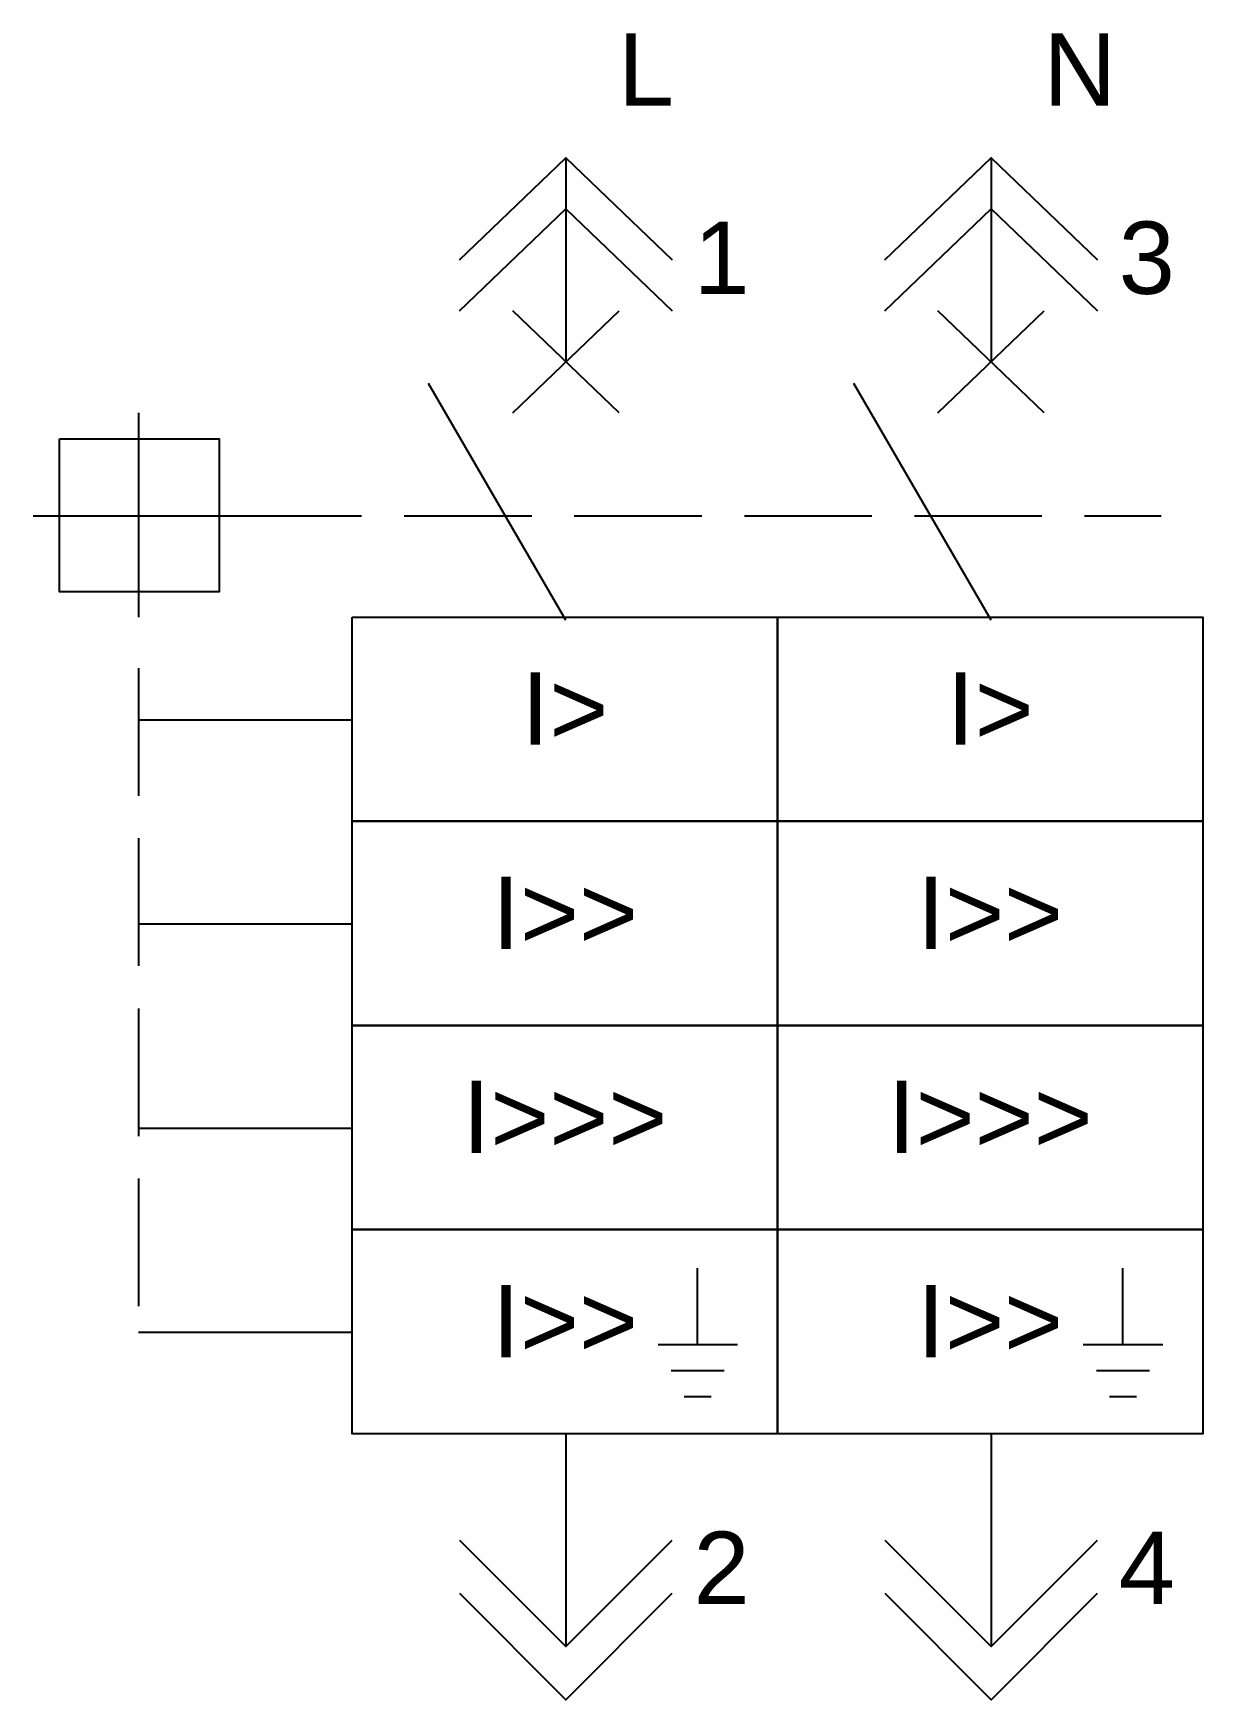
# Model space of a CAD drawing. Header units: millimetres. Extents: x -12.5 to 15, y -36.2 to 2.9.
import ezdxf
from ezdxf.enums import TextEntityAlignment as Align

# ---------------------------------------------------------------- set-up
doc = ezdxf.new("R2010")
doc.units = ezdxf.units.MM
doc.linetypes.add('SVG_10_1_2_1', pattern=[14, 10, -1, 2, -1])
doc.linetypes.add('SVG_3_1', pattern=[4, 3, -1])
doc.layers.get('0').update_dxf_attribs({"linetype": 'CONTINUOUS'})
doc.styles.add('ARIAL', font='arial.ttf')

# ---------------------------------------------------------------- blocks, each defined once
blk = doc.blocks.new('291_E_LV_MLD_IEC60617_mccb_drawout_2p')
at = {"true_color": 0x0000ff}
for p, q in [((0, 0), (0, -4.8)), ((10, 0), (10, -4.8)), ((1.25, -6), (-1.25, -3.6)), ((-1.25, -6), (1.25, -3.6)), ((11.25, -6), (8.75, -3.6)), ((8.75, -6), (11.25, -3.6)), ((0, -10.871), (-3.23, -5.308)), ((10, -10.871), (6.77, -5.308)), ((-10.049, -6), (-10.049, -10.8)), ((-12.525, -8.419), (-7.525, -8.419)), ((3.088, -26.104), (3.088, -27.911)), ((13.088, -26.104), (13.088, -27.911)), ((2.167, -27.901), (4.034, -27.901)), ((12.167, -27.901), (14.034, -27.901)), ((2.475, -28.513), (3.725, -28.513)), ((12.475, -28.513), (13.725, -28.513)), ((2.784, -29.125), (3.417, -29.125)), ((12.784, -29.125), (13.417, -29.125)), ((0, -30), (0, -35)), ((10, -30), (10, -35))]:
    blk.add_line(p, q, dxfattribs=at)
at = {"linetype": 'SVG_3_1', "true_color": 0x0000ff}
for p, q in [((-7.804, -8.419), (13.995, -8.419)), ((-10.049, -12), (-10.049, -27.619))]:
    blk.add_line(p, q, dxfattribs=at)
at = {"linetype": 'SVG_10_1_2_1', "true_color": 0x0000ff}
for p, q in [((-5.025, -13.219), (-10.049, -13.219)), ((-5.025, -18.019), (-10.049, -18.019)), ((-5.025, -22.819), (-10.049, -22.819)), ((-5.025, -27.619), (-10.049, -27.619))]:
    blk.add_line(p, q, dxfattribs=at)
at = {"true_color": 0x0000ff}
for points in [[(-2.5, -2.4), (0, 0), (2.5, -2.4)], [(7.5, -2.4), (10, 0), (12.5, -2.4)], [(-2.5, -3.6), (0, -1.2), (2.5, -3.6)], [(7.5, -3.6), (10, -1.2), (12.5, -3.6)], [(-2.5, -32.5), (0, -35), (2.5, -32.5)], [(7.5, -32.5), (10, -35), (12.5, -32.5)], [(-2.5, -33.75), (0, -36.25), (2.5, -33.75)], [(7.5, -33.75), (10, -36.25), (12.5, -33.75)]]:
    blk.add_lwpolyline(points, dxfattribs=at)
for points in [[(-11.907, -6.607), (-8.157, -6.607), (-8.157, -10.207), (-11.907, -10.207)], [(-5.025, -10.8), (4.975, -10.8), (4.975, -15.6), (-5.025, -15.6)], [(4.975, -10.8), (14.975, -10.8), (14.975, -15.6), (4.975, -15.6)], [(-5.025, -15.6), (4.975, -15.6), (4.975, -20.4), (-5.025, -20.4)], [(4.975, -15.6), (14.975, -15.6), (14.975, -20.4), (4.975, -20.4)], [(-5.025, -20.4), (4.975, -20.4), (4.975, -25.2), (-5.025, -25.2)], [(4.975, -20.4), (14.975, -20.4), (14.975, -25.2), (4.975, -25.2)], [(-5.025, -25.2), (4.975, -25.2), (4.975, -30), (-5.025, -30)], [(4.975, -25.2), (14.975, -25.2), (14.975, -30), (4.975, -30)]]:
    blk.add_lwpolyline(points, close=True, dxfattribs=at)
at = {"true_color": 0x0000ff, "style": 'ARIAL'}
for s, p in [('L', (1.225, 1.225)), ('N', (11.225, 1.225)), ('1', (3, -3.2)), ('3', (13, -3.2)), ('2', (3, -34)), ('4', (13, -34))]:
    blk.add_text(s, height=1.7, dxfattribs=at).set_placement(p)
for s, p in [('I>', (-0.025, -13.8)), ('I>', (9.975, -13.8)), ('I>>', (-0.025, -18.6)), ('I>>', (9.975, -18.6)), ('I>>>', (-0.025, -23.4)), ('I>>>', (9.975, -23.4)), ('I>>', (-0.025, -28.2)), ('I>>', (9.975, -28.2))]:
    blk.add_text(s, height=1.7, dxfattribs=at).set_placement(p, align=Align.CENTER)
blk.add_attdef('TAG', text='', height=2.5, dxfattribs=at).set_placement((-14.525, -2.2), align=Align.RIGHT)
at = {"color": 7, "style": 'ARIAL'}
for tag, p in [('RATED_CURRENT', (-14.525, -9)), ('BREAKING_CAPACITY', (-14.525, -12)), ('TRIP_UNIT', (-14.525, -15)), ('MANUFACTURER', (-14.525, -18))]:
    blk.add_attdef(tag, text='', height=1.7, dxfattribs=at).set_placement(p, align=Align.RIGHT)

msp = doc.modelspace()

# ---------------------------------------------------------------- block references
msp.add_blockref('291_E_LV_MLD_IEC60617_mccb_drawout_2p', (0, 0))

doc.saveas('drawing.dxf')
